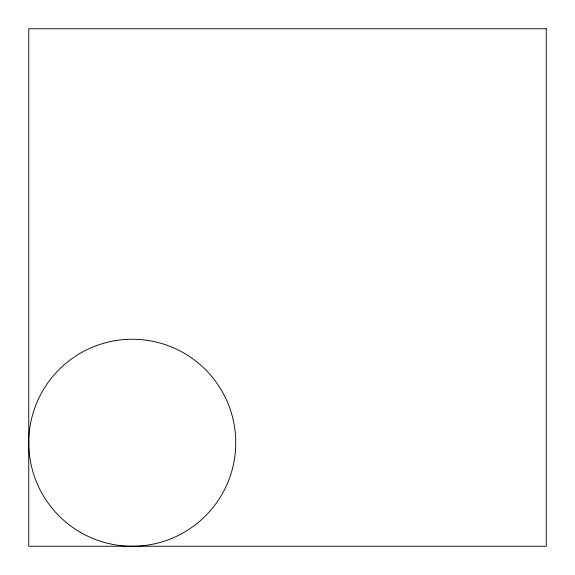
<?xml version="1.0" encoding="UTF-8"?>
<svg xmlns="http://www.w3.org/2000/svg" width="575" height="575" viewBox="0 0 575 575"><rect width="100%" height="100%" fill="white"/><g stroke="black" fill="none" stroke-linecap="round" stroke-linejoin="round"><path stroke-width="0.86" d="M546.25 28.75L28.75 28.75L28.75 546.25L546.25 546.25L546.25 28.75M80.5 532.385A103.5 103.5 0 0 0 235.75 442.75A103.5 103.5 0 0 0 80.5 353.115A103.5 103.5 0 0 0 80.5 532.385"/></g></svg>
